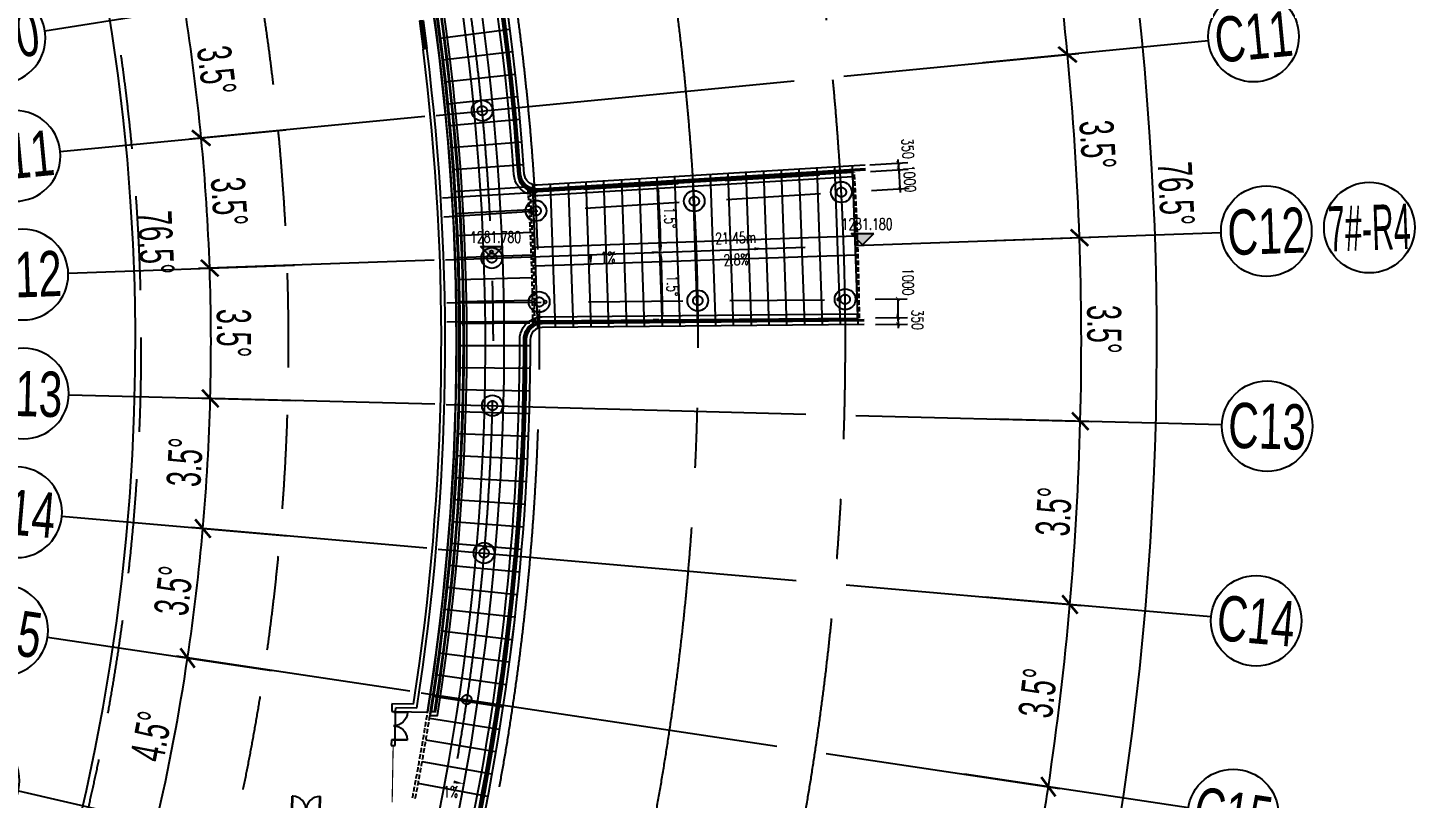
# Model space of a CAD drawing. Extents: x 36903891 to 38126251, y 2073392 to 2924740.
# Drawn here: x 37214450 to 37287994, y 2262510 to 2303299 of the extents above; entities that cross this region are included whole.
import ezdxf
from ezdxf.enums import TextEntityAlignment as Align
from ezdxf.xclip import XClip

# ---------------------------------------------------------------- set-up
doc = ezdxf.new("R2010")
doc.units = 0
doc.header["$LTSCALE"] = 1000
doc.header["$XCLIPFRAME"] = 0
for name, pattern in [('__DASH', [0.35, 0.25, -0.1]), ('CENTER', [2, 1.25, -0.25, 0.25, -0.25]), ('CENTER2', [28.575, 19.05, -3.175, 3.175, -3.175]), ('DASH', [0.35, 0.25, -0.1]), ('HIDDEN', [0.375, 0.25, -0.125])]:
    doc.linetypes.add(name, pattern=pattern)
doc.layers.get('0').update_dxf_attribs({"color": 8})
doc.layers.get('Defpoints').update_dxf_attribs({"color": 8})
for name, color, linetype in [('#幕墙线-平面', 8, 'Continuous'), ('#标注', 8, 'Continuous'), ('#虚线', 8, 'HIDDEN'), ('#轴线', 8, 'CENTER2'), ('1-WIN-1', 8, 'Continuous'), ('A-AL-E', 8, 'Continuous'), ('A-COLS-PLAN-C', 8, 'DASH'), ('A-DETL-ALUM', 8, 'Continuous'), ('A-DIMS', 8, 'Continuous'), ('A-DIMS-ELEV', 8, 'Continuous'), ('A-DIMS-SYMB', 8, 'Continuous'), ('A-FLOR', 8, 'Continuous'), ('A-FLOR-UNDR', 8, '__DASH'), ('A-GRID', 8, 'CENTER'), ('A-NOTE', 8, 'Continuous'), ('A-STRS-HRAL', 8, 'Continuous'), ('DIM', 8, 'Continuous'), ('周边建筑', 8, 'Continuous'), ('水-雨水-压力流-标识', 8, 'Continuous')]:
    doc.layers.add(name, color=color, linetype=linetype)
doc.styles.add('#文字', font='jrs.shx', dxfattribs={"width": 0.7, "bigfont": 'hztxt.shx'})
doc.styles.add('_TCH_DIM', font='SIMPLEX', dxfattribs={"bigfont": 'GBCBIG'})
doc.styles.add('_TCH_DIM_T3', font='SIMPLEX', dxfattribs={"width": 0.705882, "bigfont": 'GBCBIG'})
doc.styles.add('JHZX', font='jrs.shx', dxfattribs={"width": 0.6, "bigfont": 'jhz.shx'})
doc.dimstyles.new('_TCH_ARCH&&200', dxfattribs={"dimtxt": 595, "dimasz": 200, "dimexe": 500, "dimexo": 600, "dimgap": 252.5, "dimtad": 1, "dimdec": 0, "dimzin": 0, "dimdsep": 46, "dimtxsty": '_TCH_DIM_T3', "dimblk": 'ARCHTICK', "dimcen": 0.09, "dimclrt": 4, "dimazin": 2, "dimtfac": 1, "dimtdec": 0, "dimtix": 1, "dimtmove": 2, "dimatfit": 3, "dimfxl": 200, "dimtolj": 1, "dimtzin": 0, "dimarcsym": 0})
doc.dimstyles.new('_TCH_ARROW&&200', dxfattribs={"dimtxt": 595, "dimasz": 400, "dimexe": 500, "dimexo": 600, "dimgap": 252.5, "dimtad": 1, "dimdec": 0, "dimzin": 0, "dimdsep": 46, "dimtxsty": '_TCH_DIM_T3', "dimcen": 0.09, "dimclrt": 4, "dimazin": 2, "dimtfac": 1, "dimtdec": 0, "dimtix": 1, "dimtmove": 2, "dimatfit": 3, "dimfxl": 200, "dimtolj": 1, "dimtzin": 0, "dimarcsym": 0})
doc.dimstyles.new('JZBZ-600', dxfattribs={"dimscale": 600, "dimtxt": 3, "dimasz": 1.5, "dimexe": 1, "dimexo": 1, "dimgap": 0.5, "dimtad": 1, "dimdec": 0, "dimdsep": 46, "dimtxsty": 'JHZX', "dimblk1": 'ARCHTICK', "dimblk2": 'ARCHTICK', "dimsah": 1, "dimcen": 0, "dimclrd": 1, "dimclre": 1, "dimclrt": 2, "dimadec": 1, "dimazin": 2, "dimtfac": 1, "dimtdec": 0, "dimtix": 1, "dimtmove": 0, "dimatfit": 3, "dimfxl": 1, "dimtolj": 1, "dimlwd": -1, "dimlwe": -1, "dimarcsym": 1})

# ---------------------------------------------------------------- blocks, each defined once
blk = doc.blocks.new('_ARCHTICK')
at = {"color": 0, "linetype": 'ByBlock', "const_width": 0.15}
blk.add_lwpolyline([(-0.5, -0.5), (0.5, 0.5)], dxfattribs=at)
blk = doc.blocks.new('*D84')
at = {"layer": '#标注', "transparency": 16777216}
for p, q in [((36904124, 2900197), (36891762, 2902045)), ((36902295, 2890562), (36890115, 2893374))]:
    blk.add_line(p, q, dxfattribs=at)
blk.add_arc((36780603, 2918661), 112993, 346.99793, 351.49806, dxfattribs=at)
at = {"layer": 'Defpoints', "color": 0, "transparency": 16777216}
for p in [(36780603, 2918661), (36904718, 2900108), (36891328, 2896130), (36902880, 2890427)]:
    blk.add_point(p, dxfattribs=at)
at = {"layer": '#标注', "transparency": 16777216, "xscale": 900, "yscale": 900, "zscale": 900}
for p, rotation in [((36892355, 2901956), 81.49805581194605), ((36890700, 2893239), 256.9979315301097)]:
    blk.add_blockref('_ARCHTICK', p, dxfattribs=dict(at, rotation=rotation))
at = {"layer": '#标注', "transparency": 16777216, "insert": (36890434, 2897805), "char_height": 1800, "attachment_point": 5, "rotation": 79.24799, "style": 'JHZX'}
blk.add_mtext('\\A1;4.5°', dxfattribs=at)
blk = doc.blocks.new('*D85')
at = {"layer": '#标注', "transparency": 16777216}
for p, q in [((36905021, 2907772), (36892569, 2908862)), ((36904124, 2900197), (36891762, 2902045))]:
    blk.add_line(p, q, dxfattribs=at)
blk.add_arc((36780603, 2918661), 112993, 351.49806, 354.99816, dxfattribs=at)
at = {"layer": 'Defpoints', "color": 0, "transparency": 16777216}
for p in [(36780603, 2918661), (36905619, 2907720), (36892672, 2904235), (36904718, 2900108)]:
    blk.add_point(p, dxfattribs=at)
at = {"layer": '#标注', "transparency": 16777216, "xscale": 900, "yscale": 900, "zscale": 900}
for p, rotation in [((36893167, 2908810), 84.99816080529246), ((36892355, 2901956), 261.4980558120051)]:
    blk.add_blockref('_ARCHTICK', p, dxfattribs=dict(at, rotation=rotation))
at = {"layer": '#标注', "transparency": 16777216, "insert": (36891622, 2905518), "char_height": 1800, "attachment_point": 5, "rotation": 83.24811, "style": 'JHZX'}
blk.add_mtext('\\A1;3.5°', dxfattribs=at)
blk = doc.blocks.new('*D86')
at = {"layer": '#标注', "transparency": 16777216}
for p, q in [((36905454, 2915388), (36892958, 2915716)), ((36905021, 2907772), (36892569, 2908862))]:
    blk.add_line(p, q, dxfattribs=at)
blk.add_arc((36780603, 2918661), 112993, 354.99816, 358.49827, dxfattribs=at)
at = {"layer": 'Defpoints', "color": 0, "transparency": 16777216}
for p in [(36780603, 2918661), (36906054, 2915373), (36893344, 2911104), (36905619, 2907720)]:
    blk.add_point(p, dxfattribs=at)
at = {"layer": '#标注', "transparency": 16777216, "xscale": 900, "yscale": 900, "zscale": 900}
for p, rotation in [((36893558, 2915700), 88.49827266008418), ((36893167, 2908810), 264.9981608052143)]:
    blk.add_blockref('_ARCHTICK', p, dxfattribs=dict(at, rotation=rotation))
at = {"layer": '#标注', "transparency": 16777216, "insert": (36892217, 2912320), "char_height": 1800, "attachment_point": 5, "rotation": 86.74822, "style": 'JHZX'}
blk.add_mtext('\\A1;3.5°', dxfattribs=at)
blk = doc.blocks.new('*D87')
at = {"layer": '#标注', "transparency": 16777216}
for p, q in [((36905421, 2923016), (36892929, 2922580)), ((36905454, 2915388), (36892958, 2915716))]:
    blk.add_line(p, q, dxfattribs=at)
blk.add_arc((36780603, 2918661), 112993, 358.49827, 1.99812, dxfattribs=at)
at = {"layer": 'Defpoints', "color": 0, "transparency": 16777216}
for p in [(36906021, 2923037), (36780603, 2918661), (36893595, 2918001), (36906054, 2915373)]:
    blk.add_point(p, dxfattribs=at)
at = {"layer": '#标注', "transparency": 16777216, "xscale": 900, "yscale": 900, "zscale": 900}
for p, rotation in [((36893528, 2922601), 91.99812040238426), ((36893558, 2915700), 268.4982726601346)]:
    blk.add_blockref('_ARCHTICK', p, dxfattribs=dict(at, rotation=rotation))
at = {"layer": '#标注', "transparency": 16777216, "insert": (36894796, 2919156), "char_height": 1800, "attachment_point": 5, "rotation": 270.2482, "style": 'JHZX'}
blk.add_mtext('\\A1;3.5°', dxfattribs=at)
blk = doc.blocks.new('*D88')
at = {"layer": '#标注', "transparency": 16777216}
for p, q in [((36904922, 2930628), (36892480, 2929431)), ((36905421, 2923016), (36892929, 2922580))]:
    blk.add_line(p, q, dxfattribs=at)
blk.add_arc((36780603, 2918661), 112993, 1.99812, 5.49827, dxfattribs=at)
at = {"layer": 'Defpoints', "color": 0, "transparency": 16777216}
for p in [(36905520, 2930686), (36893425, 2924900), (36906021, 2923037), (36780603, 2918661)]:
    blk.add_point(p, dxfattribs=at)
at = {"layer": '#标注', "transparency": 16777216, "xscale": 900, "yscale": 900, "zscale": 900}
for p, rotation in [((36893077, 2929488), 95.49826562548871), ((36893528, 2922601), 271.9981204023479)]:
    blk.add_blockref('_ARCHTICK', p, dxfattribs=dict(at, rotation=rotation))
at = {"layer": '#标注', "transparency": 16777216, "insert": (36894553, 2926126), "char_height": 1800, "attachment_point": 5, "rotation": 273.74819, "style": 'JHZX'}
blk.add_mtext('\\A1;3.5°', dxfattribs=at)
blk = doc.blocks.new('*D89')
at = {"layer": '#标注', "transparency": 16777216}
for p, q in [((36903960, 2938196), (36891614, 2936241)), ((36904922, 2930628), (36892480, 2929431))]:
    blk.add_line(p, q, dxfattribs=at)
blk.add_arc((36780603, 2918661), 112993, 5.49827, 8.99865, dxfattribs=at)
at = {"layer": 'Defpoints', "color": 0, "transparency": 16777216}
for p in [(36904552, 2938290), (36892833, 2931776), (36905520, 2930686), (36780603, 2918661)]:
    blk.add_point(p, dxfattribs=at)
at = {"layer": '#标注', "transparency": 16777216, "xscale": 900, "yscale": 900, "zscale": 900}
for p, rotation in [((36892206, 2936335), 98.99864510291671), ((36893077, 2929488), 275.4982656255143)]:
    blk.add_blockref('_ARCHTICK', p, dxfattribs=dict(at, rotation=rotation))
at = {"layer": '#标注', "transparency": 16777216, "insert": (36893884, 2933070), "char_height": 1800, "attachment_point": 5, "rotation": 277.24846, "style": 'JHZX'}
blk.add_mtext('\\A1;3.5°', dxfattribs=at)
blk = doc.blocks.new('*D204')
at = {"layer": '#标注', "transparency": 16777216}
for p, q in [((36927236, 2905828), (36939689, 2904738)), ((36926179, 2896900), (36938542, 2895052))]:
    blk.add_line(p, q, dxfattribs=at)
blk.add_arc((36780603, 2918661), 159093, 351.49806, 354.99816, dxfattribs=at)
at = {"layer": 'Defpoints', "color": 0, "transparency": 16777216}
for p in [(36780603, 2918661), (36926639, 2905880), (36938395, 2898349), (36925586, 2896989)]:
    blk.add_point(p, dxfattribs=at)
at = {"layer": '#标注', "transparency": 16777216, "xscale": 900, "yscale": 900, "zscale": 900}
for p, rotation in [((36939091, 2904790), 84.99816080524737), ((36937949, 2895141), 261.4980558119594)]:
    blk.add_blockref('_ARCHTICK', p, dxfattribs=dict(at, rotation=rotation))
at = {"layer": '#标注', "transparency": 16777216, "insert": (36937402, 2900098), "char_height": 1800, "attachment_point": 5, "rotation": 83.24811, "style": 'JHZX'}
blk.add_mtext('\\A1;3.5°', dxfattribs=at)
blk = doc.blocks.new('*D205')
at = {"layer": '#标注', "transparency": 16777216}
for p, q in [((36927746, 2914804), (36940242, 2914476)), ((36927236, 2905828), (36939689, 2904738))]:
    blk.add_line(p, q, dxfattribs=at)
blk.add_arc((36780603, 2918661), 159093, 354.99816, 358.49827, dxfattribs=at)
at = {"layer": 'Defpoints', "color": 0, "transparency": 16777216}
for p in [(36780603, 2918661), (36927147, 2914820), (36939341, 2908020), (36926639, 2905880)]:
    blk.add_point(p, dxfattribs=at)
at = {"layer": '#标注', "transparency": 16777216, "xscale": 900, "yscale": 900, "zscale": 900}
for p, rotation in [((36939642, 2914492), 88.4982726601256), ((36939091, 2904790), 264.9981608052559)]:
    blk.add_blockref('_ARCHTICK', p, dxfattribs=dict(at, rotation=rotation))
at = {"layer": '#标注', "transparency": 16777216, "insert": (36938243, 2909705), "char_height": 1800, "attachment_point": 5, "rotation": 86.74822, "style": 'JHZX'}
blk.add_mtext('\\A1;3.5°', dxfattribs=at)
blk = doc.blocks.new('*D206')
at = {"layer": '#标注', "transparency": 16777216}
for p, q in [((36927707, 2923794), (36940200, 2924230)), ((36927746, 2914804), (36940242, 2914476))]:
    blk.add_line(p, q, dxfattribs=at)
blk.add_arc((36780603, 2918661), 159093, 358.49827, 1.99839, dxfattribs=at)
at = {"layer": 'Defpoints', "color": 0, "transparency": 16777216}
for p in [(36927108, 2923773), (36780603, 2918661), (36939694, 2917731), (36927147, 2914820)]:
    blk.add_point(p, dxfattribs=at)
at = {"layer": '#标注', "transparency": 16777216, "xscale": 900, "yscale": 900, "zscale": 900}
for p, rotation in [((36939600, 2924209), 91.99839094310559), ((36939642, 2914492), 268.4982726601031)]:
    blk.add_blockref('_ARCHTICK', p, dxfattribs=dict(at, rotation=rotation))
at = {"layer": '#标注', "transparency": 16777216, "insert": (36940895, 2919356), "char_height": 1800, "attachment_point": 5, "rotation": 270.24833, "style": 'JHZX'}
blk.add_mtext('\\A1;3.5°', dxfattribs=at)
blk = doc.blocks.new('*D207')
at = {"layer": '#标注', "transparency": 16777216}
for p, q in [((36927120, 2932766), (36939562, 2933963)), ((36927707, 2923794), (36940200, 2924230))]:
    blk.add_line(p, q, dxfattribs=at)
blk.add_arc((36780603, 2918661), 159093, 1.99839, 5.49852, dxfattribs=at)
at = {"layer": 'Defpoints', "color": 0, "transparency": 16777216}
for p in [(36926522, 2932708), (36939454, 2927446), (36927108, 2923773), (36780603, 2918661)]:
    blk.add_point(p, dxfattribs=at)
at = {"layer": '#标注', "transparency": 16777216, "xscale": 900, "yscale": 900, "zscale": 900}
for p, rotation in [((36938965, 2933906), 95.49851526145208), ((36939600, 2924209), 271.9983909431216)]:
    blk.add_blockref('_ARCHTICK', p, dxfattribs=dict(at, rotation=rotation))
at = {"layer": '#标注', "transparency": 16777216, "insert": (36940554, 2929141), "char_height": 1800, "attachment_point": 5, "rotation": 273.74845, "style": 'JHZX'}
blk.add_mtext('\\A1;3.5°', dxfattribs=at)
blk = doc.blocks.new('*D208')
at = {"layer": '#标注', "transparency": 16777216}
for p, q in [((36925985, 2941684), (36938331, 2943639)), ((36927120, 2932766), (36939562, 2933963))]:
    blk.add_line(p, q, dxfattribs=at)
blk.add_arc((36780603, 2918661), 159093, 5.49852, 8.99865, dxfattribs=at)
at = {"layer": 'Defpoints', "color": 0, "transparency": 16777216}
for p in [(36925393, 2941590), (36938622, 2937127), (36926522, 2932708), (36780603, 2918661)]:
    blk.add_point(p, dxfattribs=at)
at = {"layer": '#标注', "transparency": 16777216, "xscale": 900, "yscale": 900, "zscale": 900}
for p, rotation in [((36937739, 2943545), 98.99864510290479), ((36938965, 2933906), 275.4985152614599)]:
    blk.add_blockref('_ARCHTICK', p, dxfattribs=dict(at, rotation=rotation))
at = {"layer": '#标注', "transparency": 16777216, "insert": (36939616, 2938886), "char_height": 1800, "attachment_point": 5, "rotation": 277.24858, "style": 'JHZX'}
blk.add_mtext('\\A1;3.5°', dxfattribs=at)
blk = doc.blocks.new('*D220')
at = {"layer": '#标注', "transparency": 16777216}
for p, q in [((36926179, 2896900), (36938542, 2895052)), ((36924023, 2885545), (36936203, 2882733))]:
    blk.add_line(p, q, dxfattribs=at)
blk.add_arc((36780603, 2918661), 159093, 346.99793, 351.49806, dxfattribs=at)
at = {"layer": 'Defpoints', "color": 0, "transparency": 16777216}
for p in [(36780603, 2918661), (36925586, 2896989), (36936502, 2886938), (36923439, 2885680)]:
    blk.add_point(p, dxfattribs=at)
at = {"layer": '#标注', "transparency": 16777216, "xscale": 900, "yscale": 900, "zscale": 900}
for p, rotation in [((36937949, 2895141), 81.498055811961), ((36935618, 2882868), 256.9979315301273)]:
    blk.add_blockref('_ARCHTICK', p, dxfattribs=dict(at, rotation=rotation))
at = {"layer": '#标注', "transparency": 16777216, "insert": (36935725, 2889205), "char_height": 1800, "attachment_point": 5, "rotation": 79.24799, "style": 'JHZX'}
blk.add_mtext('\\A1;4.5°', dxfattribs=at)
blk = doc.blocks.new('*D136')
at = {"layer": '#标注', "transparency": 16777216}
for p, q in [((36891696, 3015232), (36904144, 3026054)), ((36900436, 2833178), (36913865, 2823598))]:
    blk.add_line(p, q, dxfattribs=at)
blk.add_arc((36780603, 2918661), 163093, 324.49751, 41, dxfattribs=at)
at = {"layer": 'Defpoints', "color": 0, "transparency": 16777216}
for p in [(36891243, 3014839), (36780603, 2918661), (36941218, 2890336), (36899948, 2833526)]:
    blk.add_point(p, dxfattribs=at)
at = {"layer": '#标注', "transparency": 16777216, "xscale": 900, "yscale": 900, "zscale": 900}
for p, rotation in [((36903692, 3025660), 130.9999999999882), ((36913376, 2823947), 234.4975139136726)]:
    blk.add_blockref('_ARCHTICK', p, dxfattribs=dict(at, rotation=rotation))
at = {"layer": '#标注', "transparency": 16777216, "insert": (36944708, 2926540), "char_height": 1800, "attachment_point": 5, "rotation": 272.74876, "style": 'JHZX'}
blk.add_mtext('\\A1;76.5°', dxfattribs=at)
blk = doc.blocks.new('*D200')
at = {"layer": '#标注', "transparency": 16777216}
for p, q in [((36874862, 3000599), (36862409, 2989774)), ((36882278, 2846131), (36868846, 2855713))]:
    blk.add_line(p, q, dxfattribs=at)
blk.add_arc((36780603, 2918661), 108993, 324.49751, 41, dxfattribs=at)
at = {"layer": 'Defpoints', "color": 0, "transparency": 16777216}
for p in [(36875315, 3000993), (36780603, 2918661), (36887941, 2899732), (36882766, 2845783)]:
    blk.add_point(p, dxfattribs=at)
at = {"layer": '#标注', "transparency": 16777216, "xscale": 900, "yscale": 900, "zscale": 900}
for p, rotation in [((36862862, 2990168), 130.9999999999905), ((36869334, 2855365), 234.4975139136623)]:
    blk.add_blockref('_ARCHTICK', p, dxfattribs=dict(at, rotation=rotation))
at = {"layer": '#标注', "transparency": 16777216, "insert": (36890670, 2923946), "char_height": 1800, "attachment_point": 5, "rotation": 272.74876, "style": 'JHZX'}
blk.add_mtext('\\A1;76.5°', dxfattribs=at)
blk = doc.blocks.new('*U52')
blk.add_line((20, 0), (20, 0))
blk.add_circle((24, 0), 4)
at = {"style": 'JHZX', "width": 0.75}
blk.add_attdef('AXES', text='', height=4, dxfattribs=at).set_placement((24, 0), align=Align.MIDDLE_CENTER)
blk = doc.blocks.new('*U49')
blk.add_line((20, 0), (0, 0))
blk.add_circle((24, 0), 4)
at = {"style": 'JHZX', "width": 0.75}
blk.add_attdef('AXES', text='', height=4, dxfattribs=at).set_placement((24, 0), align=Align.MIDDLE_CENTER)
blk = doc.blocks.new('DOTE-11')
at = {"layer": '#虚线', "ltscale": 20}
for p, q in [((36905864, 2926319), (36926925, 2927607)), ((36905925, 2925321), (36926986, 2926609)), ((36906086, 2920752), (36927186, 2920936)), ((36906095, 2919752), (36927194, 2919937))]:
    blk.add_line(p, q, dxfattribs=at)
for radius, end in [(117100, 50.90588), (109300, 50.72062)]:
    blk.add_arc((36780599, 2918657), radius, 330, end, dxfattribs=at)
at = {"layer": '#轴线'}
for p, q in [((36905521, 2930686), (36926524, 2932708)), ((36906022, 2923037), (36927109, 2923773)), ((36906056, 2915372), (36927148, 2914820)), ((36905621, 2907719), (36926641, 2905880)), ((36904720, 2900107), (36925588, 2896988))]:
    blk.add_line(p, q, dxfattribs=at)
for radius, end in [(146600, 183.99981), (138800, 210.18842), (130400, 210.32938), (127950, 210.37401)]:
    blk.add_arc((36780599, 2918657), radius, 324.5, end, dxfattribs=at)
blk = doc.blocks.new('A$C80b62fe7')
at = {"layer": '#幕墙线-平面'}
for points in [[(218720, 197989), (201349, 196927, -0.411972), (200385, 197773, 0.208557), (152529, 289704, -0.411975), (152389, 290978), (163223, 304598)], [(218704, 198249), (201333, 197186, -0.411972), (200645, 197790, 0.208557), (152693, 289906, -0.411975), (152592, 290816), (163426, 304436)], [(218649, 189805), (201596, 189657, 0.411972), (200951, 189006, -0.114715), (187690, 131688, -0.553584), (150350, 127798, 0.096237), (133178, 142722), (122142, 149093)], [(218647, 190065), (201594, 189917, 0.411972), (200691, 189006, -0.114715), (187457, 131803, -0.553584), (150555, 127958, 0.096237), (133308, 142947), (122272, 149319)]]:
    blk.add_lwpolyline(points, format="xyb", dxfattribs=at)
for points in [[(201193, 193912), (218194, 194506)], [(201228, 192913), (218229, 193507)]]:
    blk.add_lwpolyline(points, dxfattribs=at)
for radius, start, end in [(128529, 333.50225, 195.7758), (127529, 333.53985, 195.7884), (126150, 351.08343, 34.92498), (126410, 351.08343, 34.92498)]:
    blk.add_arc((71052, 188867), radius, start, end, dxfattribs=at)
blk = doc.blocks.new('DASWQE')
at = {"layer": '#幕墙线-平面', "ltscale": 10}
for points in [[(128839, 16572), (125119, 16094)], [(128986, 15381), (125263, 14937)], [(129123, 14189), (125395, 13779)], [(129248, 12996), (125517, 12621)], [(129363, 11801), (125628, 11460)], [(129466, 10606), (125729, 10299)], [(129559, 9409), (125819, 9138)], [(138500, 8826), (138778, 865)], [(139441, 8883), (139721, 874)], [(140382, 8941), (140663, 882)], [(141323, 8998), (141606, 890)], [(142263, 9056), (142548, 898)], [(143204, 9114), (143491, 907)], [(144145, 9171), (144433, 915)], [(145086, 9229), (145376, 923)], [(146027, 9286), (146319, 931)], [(146968, 9344), (147261, 939)], [(129640, 8212), (125898, 7975)], [(130030, 8359), (130297, 740)], [(130973, 8365), (131237, 800)], [(131914, 8423), (132180, 808)], [(132855, 8481), (133122, 816)], [(133796, 8538), (134065, 824)], [(134737, 8596), (135008, 833)], [(135677, 8653), (135950, 841)], [(136618, 8711), (136893, 849)], [(137559, 8768), (137835, 857)], [(129865, 7022), (125966, 6812)], [(129924, 5822), (126024, 5648)], [(129973, 4622), (126070, 4483)], [(130010, 3421), (126106, 3318)], [(130036, 2220), (126132, 2153)], [(129896, 1017), (126146, 988)], [(129900, -183), (126150, -177)], [(129893, -1383), (126143, -1343)], [(129874, -2582), (126125, -2508)], [(129845, -3782), (126097, -3673)], [(129804, -4981), (126057, -4838)], [(129753, -6180), (126007, -6002)], [(129690, -7379), (125946, -7166)], [(129617, -8576), (125875, -8329)], [(129532, -9773), (125792, -9491)], [(129436, -10969), (125699, -10653)], [(129329, -12165), (125596, -11814)], [(129211, -13359), (125481, -12973)], [(129082, -14552), (125356, -14132)], [(128942, -15744), (125220, -15289)], [(128791, -16934), (125073, -16445)], [(128630, -18123), (124916, -17600)], [(128457, -19311), (124748, -18753)], [(128273, -20497), (124570, -19905)], [(128078, -21681), (124381, -21055)], [(127872, -22863), (124181, -22203)], [(127656, -24043), (123970, -23349)]]:
    blk.add_lwpolyline(points, dxfattribs=at)
at = {"layer": 'DIM', "ltscale": 10}
blk.add_blockref('A$C80b62fe7', (-71047, -188863), dxfattribs=at)
blk = doc.blocks.new('雨水立管')
blk.add_circle((0, 0), 50)
blk = doc.blocks.new('雨水')
at = {"layer": '水-雨水-压力流-标识', "xscale": 1.5, "yscale": 1.5, "zscale": 1.5}
for p in [(35775833, 2923449), (35778678, 2920796), (35794233, 2920933), (35775470, 2907831)]:
    blk.add_blockref('雨水立管', p, dxfattribs=at)
blk = doc.blocks.new('800柱子')
at = {"layer": 'A-DETL-ALUM', "ltscale": 0.3}
blk.add_circle((35572079, 2737405), 550, dxfattribs=at)
blk = doc.blocks.new('$DorLib2D$00000002')
at = {"layer": '1-WIN-1'}
for p, q in [((-0.5, 0), (-0.5, 0.4875)), ((-0.475, 0.4875), (-0.5, 0.4875)), ((-0.5, 0), (-0.475, 0)), ((-0.475, 0), (-0.475, 0.4875)), ((0.475, 0), (0.475, 0.4875)), ((0.475, 0.4875), (0.5, 0.4875)), ((0.5, 0), (0.475, 0)), ((0.5, 0), (0.5, 0.4875))]:
    blk.add_line(p, q, dxfattribs=at)
for centre, start, end in [((-0.4875, 0), 0, 88.53072), ((0.4875, 0), 91.46928, 180)]:
    blk.add_arc(centre, 0.4875, start, end, dxfattribs=at)
blk = doc.blocks.new('$WINLIB2D$00000039')
for points in [[(-0.5, 0.5), (-0.5, -0.5)], [(0.5, 0.5), (-0.5, 0.5)], [(0.5, -0.5), (0.5, 0.5)], [(-0.5, 0.167), (0.5, 0.167)], [(-0.452, -0.167), (-0.5, 0.084)], [(-0.384, -0.167), (-0.448, 0.167)], [(-0.316, -0.167), (-0.38, 0.167)], [(-0.248, -0.167), (-0.312, 0.167)], [(-0.18, -0.167), (-0.244, 0.167)], [(-0.112, -0.167), (-0.176, 0.167)], [(-0.044, -0.167), (-0.108, 0.167)], [(0.024, -0.167), (-0.04, 0.167)], [(0.092, -0.167), (0.028, 0.167)], [(0.16, -0.167), (0.096, 0.167)], [(0.228, -0.167), (0.164, 0.167)], [(0.296, -0.167), (0.232, 0.167)], [(0.364, -0.167), (0.3, 0.167)], [(0.432, -0.167), (0.368, 0.167)], [(0.5, -0.167), (0.436, 0.167)], [(-0.5, -0.167), (0.5, -0.167)], [(0.5, -0.5), (-0.5, -0.5)]]:
    blk.add_lwpolyline(points)
blk = doc.blocks.new('$DorLib2D$00000213')
at = {"const_width": 0.02}
blk.add_lwpolyline([(0.5, 0), (-0.5, 0)], dxfattribs=at)
blk = doc.blocks.new('123')
at = {"layer": '周边建筑'}
for p, q in [((34956059, 2962319), (34956039, 2962120)), ((34989886, 2952811), (34990296, 2954454)), ((34989726, 2953821), (34989450, 2952714)), ((34989962, 2953942), (34989692, 2952860)), ((34989886, 2952811), (34989692, 2952860)), ((34989838, 2952617), (34989886, 2952811)), ((34991342, 2952449), (34989886, 2952811)), ((34989450, 2952714), (34989838, 2952617)), ((34991342, 2952449), (34991293, 2952254)), ((34991293, 2952254), (34991584, 2952182)), ((34991633, 2952376), (34991342, 2952449)), ((34991584, 2952182), (34991633, 2952376))]:
    blk.add_line(p, q, dxfattribs=at)
blk.add_lwpolyline([(34896149, 2954454, -0.07422), (34932331, 2963106), (34934781, 2953277), (34951663, 2953277), (34954114, 2963106, -0.07422), (34990296, 2954454, -0.07422)], format="xyb", dxfattribs=at)
for radius, start, end in [(126000, 68.06236, 111.93764), (125200, 68.19612, 84.12417), (125400, 68.1164, 84.12472)]:
    blk.add_arc((34943222, 2837577), radius, start, end, dxfattribs=at)
for name, p, xscale, yscale, zscale, rotation in [('$WINLIB2D$00000039', (34955303, 2962292), -1500.000000000001, 200.0000000000001, 1500, 354.4673970493893), ('$DorLib2D$00000002', (34990590, 2952533), -1500, 1500, 1500, 346.0000000000178), ('$DorLib2D$00000213', (34993064, 2951916), 3000, 3000, -3000, 346.0000000000178), ('$DorLib2D$00000002', (34993904, 2947016), 1500, 1500, 200, 76.00000000003973)]:
    blk.add_blockref(name, p, dxfattribs=dict(at, xscale=xscale, yscale=yscale, zscale=zscale, rotation=rotation))
blk = doc.blocks.new('_YZHK')
blk.add_circle((0, 0), 0.5)
blk = doc.blocks.new('ASDFASD')
at = {"layer": 'A-COLS-PLAN-C', "ltscale": 0.3, "xscale": 500, "yscale": 500, "zscale": 500}
for p in [(35775333, 2930921), (35786571, 2926132), (35794360, 2926609), (35778187, 2925620), (35775845, 2923123), (35794560, 2920936), (35778355, 2920795), (35786755, 2920868), (35775879, 2915308), (35775436, 2907506), (35774517, 2899745)]:
    blk.add_blockref('_YZHK', p, dxfattribs=at)
blk = doc.blocks.new('*D348')
at = {"layer": 'A-DIMS', "lineweight": -2, "transparency": 16777216}
for p, q in [((39431019, 1994597), (39430719, 1994586)), ((39431097, 1991018), (39430797, 1991016))]:
    blk.add_line(p, q, dxfattribs=at)
blk.add_arc((39294322, 1989823), 136980, 0.66787, 1.83269, dxfattribs=at)
at = {"layer": 'A-DIMS', "transparency": 16777216}
for points in [[(39431165, 1994202), (39431298, 1994206), (39431218, 1994604)], [(39431359, 1991421), (39431226, 1991419), (39431297, 1991020)]]:
    blk.add_solid(points, dxfattribs=at)
at = {"layer": 'Defpoints', "color": 0, "transparency": 16777216}
for p in [(39431618, 1994618), (39431281, 1992215), (39431697, 1991023), (39294322, 1989823)]:
    blk.add_point(p, dxfattribs=at)
at = {"layer": 'A-DIMS', "transparency": 16777216, "insert": (39431819, 1992824), "char_height": 595, "attachment_point": 5, "rotation": 271.25028, "style": '_TCH_DIM_T3'}
blk.add_mtext('\\A1;1.5°', dxfattribs=at)
blk = doc.blocks.new('*D366')
at = {"layer": 'A-DIMS', "lineweight": -2, "transparency": 16777216}
for p, q in [((39430847, 1998172), (39430547, 1998154)), ((39431019, 1994597), (39430719, 1994586))]:
    blk.add_line(p, q, dxfattribs=at)
blk.add_arc((39294322, 1989823), 136980, 2.16731, 3.33204, dxfattribs=at)
at = {"layer": 'A-DIMS', "transparency": 16777216}
for points in [[(39431004, 1997781), (39431137, 1997789), (39431046, 1998184)], [(39431271, 1995006), (39431137, 1995001), (39431218, 1994604)]]:
    blk.add_solid(points, dxfattribs=at)
at = {"layer": 'Defpoints', "color": 0, "transparency": 16777216}
for p in [(39431446, 1998209), (39431172, 1995798), (39431618, 1994618), (39294322, 1989823)]:
    blk.add_point(p, dxfattribs=at)
at = {"layer": 'A-DIMS', "transparency": 16777216, "insert": (39431694, 1996421), "char_height": 595, "attachment_point": 5, "rotation": 272.74968, "style": '_TCH_DIM_T3'}
blk.add_mtext('\\A1;1.5°', dxfattribs=at)
blk = doc.blocks.new('*D387')
at = {"layer": 'A-DIMS', "lineweight": -2, "transparency": 16777216}
for p, q in [((39442563, 1992118), (39444254, 1992133)), ((39443754, 1992129), (39443763, 1991129)), ((39442572, 1991118), (39444263, 1991133))]:
    blk.add_line(p, q, dxfattribs=at)
at = {"layer": 'Defpoints', "color": 0, "transparency": 16777216}
for p in [(39441963, 1992113), (39441972, 1991113), (39443763, 1991129)]:
    blk.add_point(p, dxfattribs=at)
at = {"layer": 'A-DIMS', "lineweight": -2, "transparency": 16777216, "xscale": 200, "yscale": 200, "zscale": 200}
for p, rotation in [((39443754, 1992129), 90.49935490186611), ((39443763, 1991129), 270.4993549018661)]:
    blk.add_blockref('_ARCHTICK', p, dxfattribs=dict(at, rotation=rotation))
at = {"layer": 'A-DIMS', "transparency": 16777216, "insert": (39444296, 1993033), "char_height": 595, "attachment_point": 5, "rotation": 270.49935, "style": '_TCH_DIM_T3'}
blk.add_mtext('\\A1;1000', dxfattribs=at)
blk = doc.blocks.new('*D388')
at = {"layer": 'A-DIMS', "lineweight": -2, "transparency": 16777216}
for p, q in [((39442572, 1991118), (39444263, 1991133)), ((39443763, 1991129), (39443761, 1991329)), ((39443763, 1991129), (39443766, 1990779)), ((39442575, 1990768), (39444266, 1990783)), ((39443766, 1990779), (39443768, 1990579))]:
    blk.add_line(p, q, dxfattribs=at)
at = {"layer": 'Defpoints', "color": 0, "transparency": 16777216}
for p in [(39441972, 1991113), (39441975, 1990763), (39443766, 1990779)]:
    blk.add_point(p, dxfattribs=at)
at = {"layer": 'A-DIMS', "lineweight": -2, "transparency": 16777216, "xscale": 200, "yscale": 200, "zscale": 200}
for p, rotation in [((39443763, 1991129), 270.499354900295), ((39443766, 1990779), 90.49935490029506)]:
    blk.add_blockref('_ARCHTICK', p, dxfattribs=dict(at, rotation=rotation))
at = {"layer": 'A-DIMS', "transparency": 16777216, "insert": (39444798, 1991021), "char_height": 595, "attachment_point": 5, "rotation": 270.49935, "style": '_TCH_DIM_T3'}
blk.add_mtext('\\A1;350', dxfattribs=at)
blk = doc.blocks.new('*D389')
at = {"layer": 'A-DIMS', "lineweight": -2, "transparency": 16777216}
for p, q in [((39442279, 1999222), (39444279, 1999344)), ((39442301, 1998872), (39444301, 1998995)), ((39443780, 1999314), (39443768, 1999513)), ((39443780, 1999314), (39443801, 1998964)), ((39443801, 1998964), (39443814, 1998764))]:
    blk.add_line(p, q, dxfattribs=at)
at = {"layer": 'Defpoints', "color": 0, "transparency": 16777216}
for p in [(39441681, 1999185), (39443801, 1998964), (39441702, 1998836)]:
    blk.add_point(p, dxfattribs=at)
at = {"layer": 'A-DIMS', "lineweight": -2, "transparency": 16777216, "xscale": 200, "yscale": 200, "zscale": 200}
for p, rotation in [((39443780, 1999314), 273.4993549016861), ((39443801, 1998964), 93.49935490168609)]:
    blk.add_blockref('_ARCHTICK', p, dxfattribs=dict(at, rotation=rotation))
at = {"layer": 'A-DIMS', "transparency": 16777216, "insert": (39444284, 2000086), "char_height": 595, "attachment_point": 5, "rotation": 273.49935, "style": '_TCH_DIM_T3'}
blk.add_mtext('\\A1;350', dxfattribs=at)
blk = doc.blocks.new('*D390')
at = {"layer": 'A-DIMS', "lineweight": -2, "transparency": 16777216}
for p, q in [((39442301, 1998872), (39444301, 1998995)), ((39443801, 1998964), (39443789, 1999164)), ((39443801, 1998964), (39443863, 1997966)), ((39442362, 1997874), (39444362, 1997997)), ((39443863, 1997966), (39443875, 1997766))]:
    blk.add_line(p, q, dxfattribs=at)
at = {"layer": 'Defpoints', "color": 0, "transparency": 16777216}
for p in [(39441702, 1998836), (39441763, 1997838), (39443863, 1997966)]:
    blk.add_point(p, dxfattribs=at)
at = {"layer": 'A-DIMS', "lineweight": -2, "transparency": 16777216, "xscale": 200, "yscale": 200, "zscale": 200}
for p, rotation in [((39443801, 1998964), 273.4993549019064), ((39443863, 1997966), 93.4993549019064)]:
    blk.add_blockref('_ARCHTICK', p, dxfattribs=dict(at, rotation=rotation))
at = {"layer": 'A-DIMS', "transparency": 16777216, "insert": (39444381, 1998499), "char_height": 595, "attachment_point": 5, "rotation": 273.49935, "style": '_TCH_DIM_T3'}
blk.add_mtext('\\A1;1000', dxfattribs=at)
blk = doc.blocks.new('ZW-5001')
at = {"layer": '#标注'}
ref = blk.add_blockref('*U49', (36896650.4, 2937041.9), dxfattribs=dict(at, xscale=-599.9999999999997, yscale=600, rotation=9.01348231881574))
ref.add_attrib('AXES', 'C10', dxfattribs={"layer": '0', "height": 2400, "rotation": 9.013482, "style": '#文字', "width": 0.7}).set_placement((36882428.2, 2934785.9), align=Align.MIDDLE_CENTER)
ref = blk.add_blockref('*U49', (36934485.8, 2933474.2), dxfattribs=dict(at, xscale=600.0000000000003, yscale=600.0000000000003, rotation=5.497240655211402))
ref.add_attrib('AXES', 'C11', dxfattribs={"layer": '0', "height": 2400, "rotation": 5.497241, "style": '#文字', "width": 0.7}).set_placement((36948819.6, 2934853.7), align=Align.MIDDLE_CENTER)
ref = blk.add_blockref('*U49', (36897556.3, 2929922.2), dxfattribs=dict(at, xscale=-599.9999999999999, yscale=600, rotation=5.513218046030734))
ref.add_attrib('AXES', 'C11', dxfattribs={"layer": '0', "height": 2400, "rotation": 5.513218, "style": '#文字', "width": 0.7}).set_placement((36883223, 2928538.8), align=Align.MIDDLE_CENTER)
ref = blk.add_blockref('*U52', (36940560.8, 2924241.5), dxfattribs=dict(at, xscale=600.0000000000003, yscale=600.0000000000003, rotation=1.996976382426595))
ref.add_attrib('AXES', '7#-R4', dxfattribs={"layer": '0', "height": 2400, "rotation": 1.996977, "style": '#文字', "width": 0.5}).set_placement((36954952.1, 2924743.3), align=Align.MIDDLE_CENTER)
ref = blk.add_blockref('*U49', (36935103.4, 2924051.2), dxfattribs=dict(at, xscale=600.0000000000003, yscale=600.0000000000003, rotation=1.996976382426594))
ref.add_attrib('AXES', 'C12', dxfattribs={"layer": '0', "height": 2400, "rotation": 1.996977, "style": '#文字', "width": 0.7}).set_placement((36949494.6, 2924553), align=Align.MIDDLE_CENTER)
ref = blk.add_blockref('*U49', (36898025.9, 2922760.6), dxfattribs=dict(at, xscale=-599.9999999999999, yscale=600, rotation=2.012953773245974))
ref.add_attrib('AXES', 'C12', dxfattribs={"layer": '0', "height": 2400, "rotation": 2.012954, "style": '#文字', "width": 0.7}).set_placement((36883634.8, 2922254.8), align=Align.MIDDLE_CENTER)
ref = blk.add_blockref('*U49', (36898057.4, 2915583.6), dxfattribs=dict(at, xscale=-600, yscale=600, rotation=358.5126895004611))
ref.add_attrib('AXES', 'C13', dxfattribs={"layer": '0', "height": 2400, "rotation": 358.51269, "style": '#文字', "width": 0.7}).set_placement((36883662.2, 2915957.4), align=Align.MIDDLE_CENTER)
ref = blk.add_blockref('*U49', (36935144.5, 2914608.2), dxfattribs=dict(at, xscale=600.0000000000005, yscale=600.0000000000005, rotation=358.4967121096418))
ref.add_attrib('AXES', 'C13', dxfattribs={"layer": '0', "height": 2400, "rotation": 358.496712, "style": '#文字', "width": 0.7}).set_placement((36949539.5, 2914230.4), align=Align.MIDDLE_CENTER)
ref = blk.add_blockref('*U49', (36897650.6, 2908418.1), dxfattribs=dict(at, xscale=-599.9999999999999, yscale=600, rotation=355.0124252276764))
ref.add_attrib('AXES', 'C14', dxfattribs={"layer": '0', "height": 2400, "rotation": 355.012425, "style": '#文字', "width": 0.7}).set_placement((36883305.1, 2909670.1), align=Align.MIDDLE_CENTER)
ref = blk.add_blockref('*U49', (36934609, 2905180.2), dxfattribs=dict(at, xscale=600.0000000000003, yscale=600.0000000000003, rotation=354.996447836857))
ref.add_attrib('AXES', 'C14', dxfattribs={"layer": '0', "height": 2400, "rotation": 354.996448, "style": '#文字', "width": 0.7}).set_placement((36948954.1, 2903924.3), align=Align.MIDDLE_CENTER)
ref = blk.add_blockref('*U49', (36896807.1, 2901290.8), dxfattribs=dict(at, xscale=-599.9999999999997, yscale=599.9999999999998, rotation=351.5121609548914))
ref.add_attrib('AXES', 'C15', dxfattribs={"layer": '0', "height": 2400, "rotation": 351.512161, "style": '#文字', "width": 0.7}).set_placement((36882564.8, 2903416.3), align=Align.MIDDLE_CENTER)
ref = blk.add_blockref('*U49', (36895086.5, 2892234.9), dxfattribs=dict(at, xscale=-600, yscale=600.0000000000001, rotation=347.049645348518))
ref.add_attrib('AXES', 'C16', dxfattribs={"layer": '0', "height": 2400, "rotation": 347.049645, "style": '#文字', "width": 0.7}).set_placement((36881052.7, 2895462), align=Align.MIDDLE_CENTER)
ref = blk.add_blockref('*U49', (36933498.8, 2895802.5), dxfattribs=dict(at, xscale=600.0000000000005, yscale=600.0000000000005, rotation=351.4961835640721))
ref.add_attrib('AXES', 'C15', dxfattribs={"layer": '0', "height": 2400, "rotation": 351.496184, "style": '#文字', "width": 0.7}).set_placement((36947740.5, 2893673.1), align=Align.MIDDLE_CENTER)
for base, p1, p2, picture, middle in [((36941218.3, 2890335.9), (36899947.9, 2833526.1), (36891242.7, 3014838.7), '*D136', (36944707.9, 2926540.4)), ((36887940.5, 2899731.8), (36882766.5, 2845782.6), (36875314.6, 3000992.6), '*D200', (36890670.1, 2923946)), ((36938621.6, 2937127.1), (36926522.4, 2932708), (36925392.6, 2941590.3), '*D208', (36939615.9, 2938886.4)), ((36892833.3, 2931776.1), (36905519.5, 2930685.7), (36904552.3, 2938290), '*D89', (36893884.3, 2933069.5)), ((36939454.2, 2927445.5), (36927107.8, 2923773.4), (36926522.4, 2932708), '*D207', (36940554, 2929140.8)), ((36893424.6, 2924899.7), (36906020.6, 2923037), (36905519.5, 2930685.7), '*D88', (36894552.7, 2926126.5)), ((36939694.2, 2917731.2), (36927146.6, 2914819.7), (36927107.8, 2923773.4), '*D206', (36940895.4, 2919356.2)), ((36893595, 2918000.6), (36906053.8, 2915372.7), (36906020.6, 2923037), '*D87', (36894795.8, 2919156.1)), ((36891327.7, 2896130.3), (36902879.5, 2890427.2), (36904717.8, 2900108.1), '*D84', (36890434.3, 2897805.5)), ((36892672.2, 2904235.1), (36904717.8, 2900108.1), (36905619, 2907720), '*D85', (36891621.6, 2905517.9)), ((36893343.9, 2911103.8), (36905619, 2907720), (36906053.8, 2915372.7), '*D86', (36892216.9, 2912320.1)), ((36938394.9, 2898349.3), (36925586, 2896988.7), (36926638.7, 2905880.3), '*D204', (36937401.9, 2900097.9)), ((36939340.6, 2908020.4), (36926638.7, 2905880.3), (36927146.6, 2914819.7), '*D205', (36938242.7, 2909705.1)), ((36936501.9, 2886937.8), (36923438.5, 2885680), (36925586, 2896988.7), '*D220', (36935724.9, 2889205.1))]:
    dim = blk.add_angular_dim_3p(base=base, center=(36780603.5, 2918661.5), p1=p1, p2=p2, dimstyle='JZBZ-600', override={"dimclrd": 256, "dimclre": 256, "dimclrt": 256}, dxfattribs=at)
    dim.commit()
    dim.dimension.update_dxf_attribs({"geometry": picture, "text_midpoint": middle})
blk = doc.blocks.new('FDGFH')
at = {"layer": 'A-FLOR'}
blk.add_blockref('ZW-5001', (-36780599, -2918657), dxfattribs=at)
at = {"layer": 'A-GRID'}
blk.add_blockref('DOTE-11', (-36780599, -2918657), dxfattribs=at)
blk = doc.blocks.new('CXVFG')
at = {"layer": 'A-DIMS-ELEV'}
for points in [[(39441890.8, 1994980.1), (39441290.8, 1995580.1), (39442490.8, 1995580.1)], [(39422247.2, 1994292.4), (39421647.2, 1994892.4), (39422847.2, 1994892.4)]]:
    blk.add_hatch(color=256, dxfattribs=at).paths.add_polyline_path(points)
at = {"layer": 'A-AL-E'}
for points in [[(39442041.7, 1999007), (39424670.8, 1997944.6, -0.4119718), (39423770.9, 1998734.6, 0.2085567), (39375892.6, 2090708, -0.411975), (39375761.6, 2091898.3), (39386595.6, 2105518.2)], [(39442029.5, 1999206.6), (39424658.5, 1998144.2, -0.4119718), (39423970.4, 1998748.3, 0.2085567), (39376018.2, 2090863.6, -0.411975), (39375918.1, 2091773.8), (39386752.1, 2105393.7)], [(39441972.9, 1990963.2), (39424919.7, 1990814.4, 0.4119718), (39424077.2, 1989963.5, -0.1147153), (39410836.2, 1932734, -0.5535839), (39373833, 1928878.6, 0.0962367), (39356603.2, 1943853.1), (39345567.7, 1950224.5)], [(39441974.7, 1990763.2), (39424921.5, 1990614.4, 0.4119718), (39424277.2, 1989963.7, -0.1147153), (39411015.8, 1932646, -0.5535839), (39373675.5, 1928755.4, 0.0962367), (39356503.2, 1943679.9), (39345467.7, 1950051.3)]]:
    blk.add_lwpolyline(points, format="xyb", dxfattribs=at)
for radius in [126150, 126200, 126200]:
    blk.add_arc((39294377.2, 1989825.2), radius, 351.083429, 34.924982, dxfattribs=at)
at = {"layer": 'A-DIMS-ELEV'}
for p, q in [((39441890.8, 1994980.1), (39441290.8, 1995580.1)), ((39441290.8, 1995580.1), (39442490.8, 1995580.1)), ((39441890.8, 1994980.1), (39442490.8, 1995580.1)), ((39422247.2, 1994292.4), (39421647.2, 1994892.4)), ((39421647.2, 1994892.4), (39422847.2, 1994892.4)), ((39422247.2, 1994292.4), (39422847.2, 1994892.4))]:
    blk.add_line(p, q, dxfattribs=at)
at = {"layer": 'A-DIMS-SYMB'}
for points in [[(39427487.2, 1995201.5, 0, 0, 0), (39427492.9, 1993824.7, 0, 160, 0), (39427490.4, 1994424.7, 0, 0, 0)], [(39433402.8, 1994680.1, 0, 0, 0), (39436758.3, 1994797.3, 0, 160, 0), (39436158.7, 1994776.3, 0, 0, 0)], [(39419558.8, 1966685.4, 0, 0, 0), (39420816.3, 1966444.6, 0, 160, 0), (39420227.1, 1966557.4, 0, 0, 0)]]:
    blk.add_lwpolyline(points, format="xyseb", dxfattribs=at)
at = {"layer": 'A-FLOR-UNDR'}
for points in [[(39441621.6, 1991110.2, 0.0130907), (39441352.6, 1998814.6, 0.0130907)], [(39441721.6, 1991111, 0.0130907), (39441452.4, 1998820.7, 0.0130907)], [(39424421.4, 1991052.7, 0.0133682), (39424170, 1998001)], [(39424523, 1990879.1, 0.0137034), (39424269.8, 1998007.3)], [(39418850.6, 1970270.4, -0.0091969), (39418047.2, 1965705.7, -0.0091969)], [(39418998.8, 1970247.2, -0.0091969), (39418194.4, 1965677)]]:
    blk.add_lwpolyline(points, format="xyb", dxfattribs=at)
at = {"layer": 'A-STRS-HRAL'}
for points in [[(39424190.3, 1997672.1, -0.2921177), (39423421.7, 1998710.5, 0.1540888), (39394932.5, 2071188.9), (39395087.9, 2071314.8, -0.154089), (39423621.2, 1998724.3, 0.2670598), (39424176.6, 1997896.1, -0.0004314), (39424190.3, 1997672.1)], [(39397688.2, 2062217.7, -0.0004002), (39397803.9, 2062052.2), (39397983.8, 2062143.9, -0.1935718), (39419204, 1970264.7), (39419001.5, 1970264.7, -0.0004013), (39418970, 1970064.7), (39419374.9, 1970064.7, 0.1942794), (39398048.1, 2062401.1), (39397688.2, 2062217.7)], [(39402004.2, 1923734.6, 0.1478818), (39410521.9, 1932888.1, 0.1147153), (39423727.2, 1989963.2, -0.2921177), (39424421.4, 1991052.7, -0.0004314), (39424423.4, 1990828.3, 0.2670598), (39423927.2, 1989963.4, -0.1147153), (39410701.5, 1932800.1, -0.1488447), (39402033.9, 1923520.5), (39402004.2, 1923734.6)]]:
    blk.add_lwpolyline(points, format="xyb", dxfattribs=at)
for points in [[(39441364.7, 1998614.9, 0.0003396), (39441352.6, 1998814.6), (39424679.9, 1997794.8, -0.102196), (39424279.5, 1997852.3, -0.0004121), (39424292.5, 1997638.2, 0.0843274), (39424692.1, 1997595.2)], [(39441619.7, 1991310.2), (39424916.7, 1991164.4, 0.0843274), (39424521.1, 1991093.6, -0.0004121), (39424523, 1990879.1, -0.102196), (39424918.4, 1990964.4), (39441621.6, 1991110.2, 0.0003396)]]:
    blk.add_lwpolyline(points, format="xyb", close=True, dxfattribs=at)
at = {"rotation": 283.0000021287353}
blk.add_blockref('123', (28669010.7, 35399138.6), dxfattribs=at)
at = {"layer": 'A-COLS-PLAN-C'}
blk.add_blockref('ASDFASD', (3646404.7, -928832), dxfattribs=at)
at = {"layer": '水-雨水-压力流-标识'}
for name, p in [('雨水', (3646404.7, -928832)), ('800柱子', (3849656.7, -735314.2)), ('800柱子', (3868683.3, -739626)), ('800柱子', (3860894.3, -740102.4)), ('800柱子', (3852509.7, -740615.3)), ('800柱子', (3850167.8, -743112.2)), ('800柱子', (3852678.2, -745439.8)), ('800柱子', (3861078.1, -745366.5)), ('800柱子', (3868882.9, -745298.3)), ('800柱子', (3850201.9, -750927)), ('800柱子', (3849758.8, -758729.2))]:
    blk.add_blockref(name, p, dxfattribs=at)
at = {"layer": 'A-DIMS-ELEV', "style": '_TCH_DIM', "width": 0.705882}
for s, p in [('1281.180', (39440774.8, 1995790.1)), ('1281.780', (39421099.2, 1995102.4))]:
    blk.add_text(s, height=595, dxfattribs=at).set_placement(p)
at = {"layer": 'A-DIMS-SYMB', "style": '_TCH_DIM', "width": 0.705882}
for p in [(39428010.1, 1994031.6), (39419674, 1965725.5)]:
    blk.add_text('1%', height=595, dxfattribs=at).set_placement(p)
at = {"layer": 'A-NOTE', "style": '_TCH_DIM', "width": 0.705882}
for s, p in [('21.45m', (39434090.1, 1995024.5)), ('2.8%', (39434530.4, 1993883.4))]:
    blk.add_text(s, height=595, rotation=2.000172, dxfattribs=at).set_placement(p)
at = {"layer": 'A-DIMS'}
for base, p1, p2, angle, picture, middle in [((39443801.5, 1998964.1), (39441680.6, 1999185.3), (39441701.9, 1998835.7), 273.499355, '*D389', (39444283.9, 2000085.9)), ((39443762.8, 1991128.6), (39441962.9, 1992113), (39441971.6, 1991113), 270.499355, '*D387', (39444296.2, 1993033.3)), ((39443765.8, 1990778.8), (39441971.6, 1991113), (39441974.7, 1990763.2), 270.499355, '*D388', (39444797.8, 1991021.3))]:
    dim = blk.add_linear_dim(base=base, p1=p1, p2=p2, angle=angle, dimstyle='_TCH_ARCH&&200', override={"dimclrd": 256, "dimclre": 256, "dimclrt": 256}, dxfattribs=at)
    dim.commit()
    dim.dimension.update_dxf_attribs({"geometry": picture, "text_midpoint": middle, "dimtype": 129})
dim = blk.add_aligned_dim(p1=(39441701.9, 1998835.7), p2=(39441763, 1997837.6), distance=2103.4, dimstyle='_TCH_ARCH&&200', override={"dimclrd": 256, "dimclre": 256, "dimclrt": 256}, dxfattribs=at)
dim.commit()
dim.dimension.update_dxf_attribs({"geometry": '*D390', "text_midpoint": (39444381, 1998498.6)})
for base, p1, p2, picture, middle in [((39431171.5, 1995797.7), (39431618.2, 1994617.7), (39431445.7, 1998208.6), '*D366', (39431693.5, 1996420.9)), ((39431281, 1992214.8), (39431696.6, 1991023.5), (39431618.2, 1994617.7), '*D348', (39431819.1, 1992824.1))]:
    dim = blk.add_angular_dim_3p(base=base, center=(39294322.1, 1989823.3), p1=p1, p2=p2, dimstyle='_TCH_ARROW&&200', override={"dimclrd": 256, "dimclre": 256, "dimclrt": 256, "dimtfill": 0, "dimtfillclr": 256}, dxfattribs=at)
    dim.commit()
    dim.dimension.update_dxf_attribs({"geometry": picture, "text_midpoint": middle})
blk = doc.blocks.new('JUTEWR')
at = {"layer": 'A-STRS-HRAL'}
blk.add_blockref('DASWQE', (36747505, 2929437), dxfattribs=at)
at = {"layer": 'DIM'}
for name, p in [('FDGFH', (36747510, 2929431)), ('CXVFG', (-2546868, 939616))]:
    blk.add_blockref(name, p, dxfattribs=at)

msp = doc.modelspace()

# ---------------------------------------------------------------- block references
at = {"layer": 'DIM'}
ref = msp.add_blockref('JUTEWR', (363648.3, -642797.5), dxfattribs=at)
XClip(ref).set_block_clipping_path([(36540243.0880557299, 2702892.0700622862), (36938694.1744792983, 3117037.741362222)])

doc.saveas('drawing.dxf')
